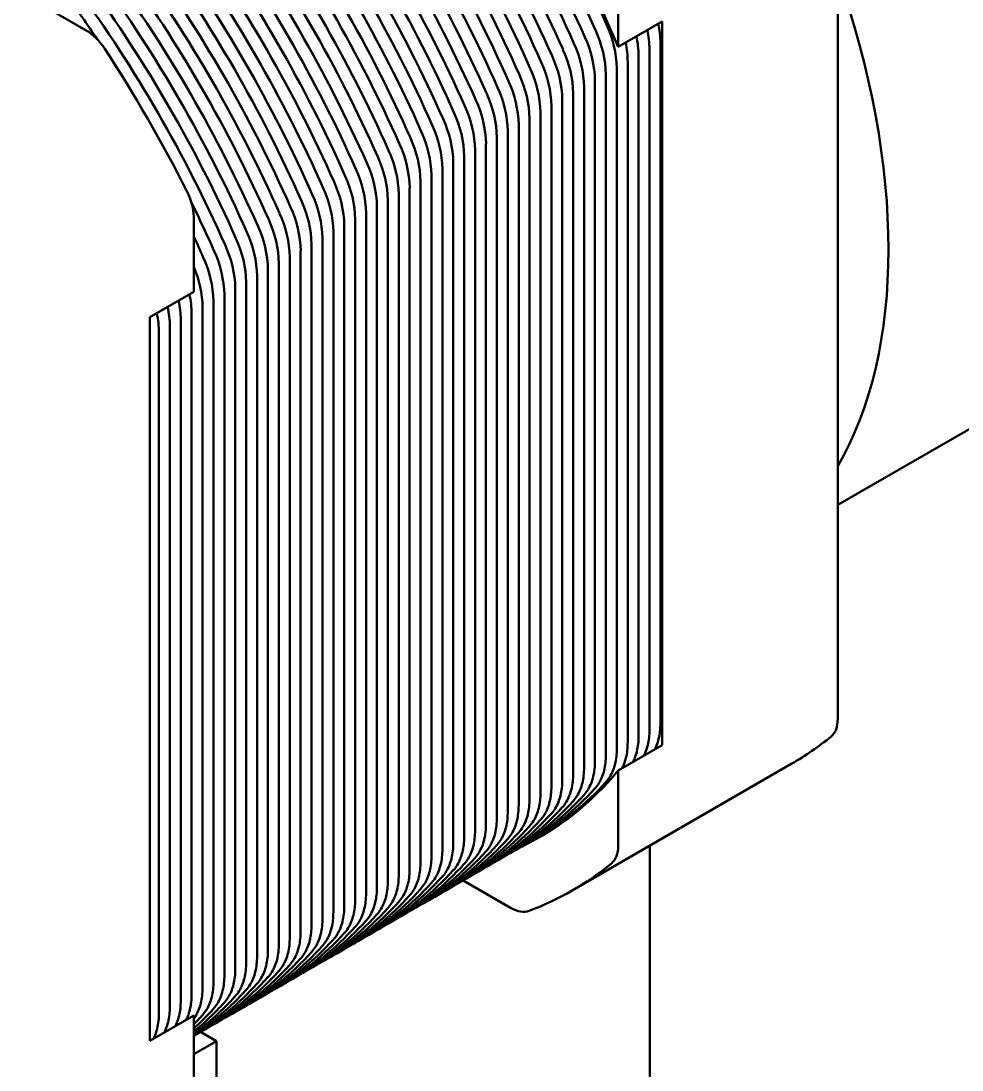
# Model space of a CAD drawing. Header units: millimetres. Extents: x 0 to 420, y 0 to 297.
# Drawn here: x 305.528 to 309.651, y 87.822 to 92.418 of the extents above; entities that cross this region are included whole.
import ezdxf

# ---------------------------------------------------------------- set-up
doc = ezdxf.new("R2010")
doc.units = ezdxf.units.MM
doc.header["$LTSCALE"] = 0.75
doc.layers.add('Visible', color=7, linetype='Continuous', lineweight=50)

msp = doc.modelspace()

# ---------------------------------------------------------------- linework, layer by layer
at = {"layer": 'Visible', "extrusion": (0, 0.816497, 0.57735)}
for p, q in [((326.9047, 100.5737), (309.1067, 90.298)), ((309.1067, 89.3605), (309.1067, 93.1904)), ((308.1445, 92.6349), (308.1445, 92.3051)), ((305.5275, 92.542), (305.8131, 92.3771)), ((308.1445, 92.3051), (308.337, 92.4162)), ((308.337, 92.4162), (308.337, 89.2459)), ((308.2817, 89.3133), (308.2817, 92.2937)), ((308.3295, 89.3409), (308.3295, 92.3212)), ((308.1862, 89.2582), (308.1862, 92.2385)), ((308.2339, 89.2857), (308.2339, 92.2661)), ((308.1384, 89.2306), (308.1384, 92.2109)), ((308.0429, 89.1754), (308.0429, 92.1558)), ((308.0906, 89.203), (308.0906, 92.1833)), ((307.9473, 89.1203), (307.9473, 92.1006)), ((307.9951, 89.1479), (307.9951, 92.1282)), ((307.8996, 89.0927), (307.8996, 92.073)), ((307.804, 89.0375), (307.804, 92.0179)), ((307.8518, 89.0651), (307.8518, 92.0455)), ((307.7085, 88.9824), (307.7085, 91.9627)), ((307.7563, 89.01), (307.7563, 91.9903)), ((307.6607, 88.9548), (307.6607, 91.9351)), ((307.5652, 88.8996), (307.5652, 91.88)), ((307.613, 88.9272), (307.613, 91.9076)), ((307.4697, 88.8445), (307.4697, 91.8248)), ((307.5174, 88.8721), (307.5174, 91.8524)), ((307.4219, 88.8169), (307.4219, 91.7972)), ((307.3264, 88.7618), (307.3264, 91.7421)), ((307.3741, 88.7893), (307.3741, 91.7697)), ((307.2308, 88.7066), (307.2308, 91.6869)), ((307.2786, 88.7342), (307.2786, 91.7145)), ((307.1831, 88.679), (307.1831, 91.6594)), ((307.0875, 88.6239), (307.0875, 91.6042)), ((307.1353, 88.6514), (307.1353, 91.6318)), ((306.2844, 91.5609), (306.2844, 91.2311)), ((306.992, 88.5687), (306.992, 91.549)), ((307.0398, 88.5963), (307.0398, 91.5766)), ((306.9442, 88.5411), (306.9442, 91.5215)), ((306.8487, 88.486), (306.8487, 91.4663)), ((306.8964, 88.5135), (306.8964, 91.4939)), ((306.7531, 88.4308), (306.7531, 91.4111)), ((306.8009, 88.4584), (306.8009, 91.4387)), ((306.7054, 88.4032), (306.7054, 91.3836)), ((306.6098, 88.3481), (306.6098, 91.3284)), ((306.6576, 88.3757), (306.6576, 91.356)), ((306.5143, 88.2929), (306.5143, 91.2733)), ((306.5621, 88.3205), (306.5621, 91.3008)), ((306.0919, 91.12), (306.2844, 91.2311)), ((306.4665, 88.2653), (306.4665, 91.2457)), ((306.371, 88.2102), (306.371, 91.1905)), ((306.4188, 88.2378), (306.4188, 91.2181)), ((306.2755, 88.155), (306.2755, 91.1354)), ((306.3232, 88.1826), (306.3232, 91.1629)), ((306.0919, 91.12), (306.0919, 87.9497)), ((306.2277, 88.1274), (306.2277, 91.1078)), ((306.1322, 88.0723), (306.1322, 91.0526)), ((306.1799, 88.0999), (306.1799, 91.0802)), ((308.1445, 89.1348), (308.337, 89.2459)), ((308.9057, 89.1646), (307.9435, 88.6091)), ((308.1445, 89.1348), (308.1445, 88.805)), ((307.8664, 88.8851), (307.8853, 88.896)), ((307.7708, 88.8299), (307.7933, 88.8429)), ((307.8186, 88.8575), (307.841, 88.8704)), ((307.7231, 88.8023), (307.7455, 88.8153)), ((308.2833, 78.7376), (308.2833, 88.8052)), ((307.6275, 88.7472), (307.65, 88.7601)), ((307.6753, 88.7747), (307.6977, 88.7877)), ((307.532, 88.692), (307.5544, 88.705)), ((307.5798, 88.7196), (307.6022, 88.7325)), ((307.6733, 88.533), (307.4649, 88.6533)), ((307.4842, 88.6644), (307.5067, 88.6774)), ((307.3887, 88.6093), (307.4111, 88.6222)), ((307.4365, 88.6369), (307.4589, 88.6498)), ((307.2932, 88.5541), (307.3156, 88.5671)), ((307.3409, 88.5817), (307.3634, 88.5947)), ((307.2454, 88.5265), (307.2678, 88.5395)), ((307.1498, 88.4714), (307.1723, 88.4843)), ((307.1976, 88.499), (307.2201, 88.5119)), ((307.0543, 88.4162), (307.0768, 88.4292)), ((307.1021, 88.4438), (307.1245, 88.4568)), ((307.0065, 88.3886), (307.029, 88.4016)), ((306.911, 88.3335), (306.9335, 88.3465)), ((306.9588, 88.3611), (306.9812, 88.374)), ((306.8155, 88.2783), (306.8379, 88.2913)), ((306.8632, 88.3059), (306.8857, 88.3189)), ((306.7677, 88.2508), (306.7902, 88.2637)), ((306.6722, 88.1956), (306.6946, 88.2086)), ((306.7199, 88.2232), (306.7424, 88.2361)), ((306.5766, 88.1404), (306.5991, 88.1534)), ((306.6244, 88.168), (306.6469, 88.181)), ((306.5289, 88.1129), (306.5513, 88.1258)), ((306.0919, 87.9497), (306.2844, 88.0608)), ((306.2844, 88.0608), (306.2844, 87.731)), ((306.4333, 88.0577), (306.4558, 88.0707)), ((306.4811, 88.0853), (306.5036, 88.0982)), ((306.3378, 88.0025), (306.3603, 88.0155)), ((306.3856, 88.0301), (306.408, 88.0431)), ((306.29, 87.975), (306.3125, 87.9879)), ((306.3845, 87.9491), (306.3149, 87.9893)), ((306.2844, 87.8913), (306.3845, 87.9491)), ((306.3845, 77.1014), (306.3845, 87.9491))]:
    msp.add_line(p, q, dxfattribs=at)
at = {"layer": 'Visible'}
for centre in [(302.4748, 89.9056), (302.427, 89.878), (302.3315, 89.8228), (302.2837, 89.7952), (301.8538, 89.547), (301.9015, 89.5746), (301.7582, 89.4919), (301.806, 89.5195), (301.7105, 89.4643), (301.6149, 89.4091), (301.6627, 89.4367), (301.5194, 89.354), (301.5672, 89.3816), (301.4716, 89.3264), (301.3761, 89.2713), (301.4239, 89.2988), (301.2806, 89.2161), (301.185, 89.1609), (301.0417, 89.0782), (300.994, 89.0506), (300.8984, 88.9955), (300.9462, 89.023), (300.8029, 88.9403), (300.8507, 88.9679)]:
    msp.add_arc(centre, 6.149, 23.9616, 36.0384, dxfattribs=at)
at = {"layer": 'Visible', "extrusion": (3e-16, -2e-16, -1)}
for centre, radius, start, end in [((-302.3792, 89.8504), 6.149, 143.9616, 156.0384), ((-302.1881, 89.7401), 6.149, 143.9616, 156.0384), ((-301.2328, 89.1885), 6.149, 143.9616, 156.0384), ((-301.1373, 89.1334), 6.149, 143.9616, 156.0384), ((-307.6075, 92.1717), 0.4834, 155.0992, 178.6154), ((-306.6522, 91.6201), 0.4834, 155.0992, 178.6154), ((-306.6044, 91.5925), 0.4834, 155.0992, 178.6154), ((-305.8879, 91.1788), 0.4834, 155.0992, 178.6154), ((-306.7411, 89.6673), 1.2401, 222.1356, 239.8812), ((-306.359, 89.4467), 1.2401, 222.1356, 239.8812), ((-305.9768, 89.2261), 1.2401, 222.1356, 239.8812)]:
    msp.add_arc(centre, radius, start, end, dxfattribs=at)
at = {"layer": 'Visible', "extrusion": (2e-16, 0, -1)}
for centre, radius, start, end in [((-302.2359, 89.7677), 6.149, 143.9616, 156.0384), ((-302.0448, 89.6574), 6.149, 143.9616, 156.0384), ((-301.9493, 89.6022), 6.149, 143.9616, 156.0384), ((-307.2254, 91.951), 0.4834, 155.0992, 178.6154), ((-306.5566, 91.5649), 0.4834, 155.0992, 178.6154), ((-305.9356, 91.2064), 0.4834, 155.0992, 178.6154), ((-307.0755, 89.8604), 1.2401, 222.1356, 239.8812), ((-306.0246, 89.2536), 1.2401, 222.1356, 239.8812)]:
    msp.add_arc(centre, radius, start, end, dxfattribs=at)
at = {"layer": 'Visible', "extrusion": (2e-16, -1e-16, -1)}
for centre, radius, start, end in [((-302.0926, 89.6849), 6.149, 143.9616, 156.0384), ((-302.1404, 89.7125), 6.149, 143.9616, 156.0384), ((-301.3283, 89.2437), 6.149, 143.9616, 156.0384), ((-301.0895, 89.1058), 6.149, 143.9616, 156.0384), ((-307.6553, 92.1992), 0.4834, 155.0992, 178.6154), ((-307.777, 92.236), 0.4092, 167.6266, 179.646), ((-307.2731, 91.9786), 0.4834, 155.0992, 178.6154), ((-307.1776, 91.9235), 0.4834, 155.0992, 178.6154), ((-306.891, 91.758), 0.4834, 155.0992, 178.6154), ((-306.8432, 91.7304), 0.4834, 155.0992, 178.6154), ((-307.0277, 89.8328), 1.2401, 222.1356, 239.8812), ((-306.7889, 89.6949), 1.2401, 222.1356, 239.8812), ((-306.3112, 89.4191), 1.2401, 222.1356, 239.8812), ((-306.2157, 89.364), 1.2401, 222.1356, 239.8812), ((-306.1679, 89.3364), 1.2401, 222.1356, 239.8812), ((-305.8813, 89.1709), 1.2401, 222.1356, 239.8812), ((-305.6403, 89.0354), 1.2433, 222.1516, 238.8009)]:
    msp.add_arc(centre, radius, start, end, dxfattribs=at)
at = {"layer": 'Visible', "extrusion": (1e-16, 0, -1)}
for centre, radius, start, end in [((-301.9971, 89.6298), 6.149, 143.9616, 156.0384), ((-307.512, 92.1165), 0.4834, 155.0992, 178.6154), ((-307.4164, 92.0614), 0.4834, 155.0992, 178.6154), ((-307.0821, 91.8683), 0.4834, 155.0992, 178.6154), ((-306.7477, 91.6753), 0.4834, 155.0992, 178.6154), ((-306.5089, 91.5374), 0.4834, 155.0992, 178.6154), ((-306.3655, 91.4546), 0.4834, 155.0992, 178.6154), ((-305.9834, 91.234), 0.4834, 155.0992, 178.6154), ((-305.723, 91.0501), 0.4092, 167.6266, 179.646), ((-307.171, 89.9155), 1.2401, 222.1356, 239.8812), ((-306.9322, 89.7776), 1.2401, 222.1356, 239.8812), ((-307.2371, 89.9164), 1.2078, 236.1245, 239.9974), ((-305.6902, 89.0606), 1.2401, 222.1356, 239.8812), ((-305.4188, 88.9566), 1.287, 222.2825, 227.7398)]:
    msp.add_arc(centre, radius, start, end, dxfattribs=at)
at = {"layer": 'Visible', "extrusion": (3e-16, 1e-16, -1)}
for centre, radius, start, end in [((-307.8725, 92.2911), 0.4092, 167.6266, 179.646), ((-306.6933, 89.6397), 1.2401, 222.1356, 239.8812), ((-305.5315, 88.9946), 1.2628, 222.2288, 233.4026), ((-305.4751, 88.9758), 1.2751, 222.2608, 230.6052)]:
    msp.add_arc(centre, radius, start, end, dxfattribs=at)
at = {"layer": 'Visible', "extrusion": (2e-16, -2e-16, -1)}
for centre, radius, start, end in [((-307.9203, 92.3187), 0.4092, 167.6266, 179.646), ((-306.4611, 91.5098), 0.4834, 155.0992, 178.6154), ((-306.0789, 91.2892), 0.4834, 155.0992, 178.6154), ((-305.8663, 91.1328), 0.4092, 167.6266, 179.646), ((-307.1232, 89.8879), 1.2401, 222.1356, 239.8812), ((-306.5978, 89.5846), 1.2401, 222.1356, 239.8812), ((-306.4067, 89.4743), 1.2401, 222.1356, 239.8812), ((-306.2634, 89.3915), 1.2401, 222.1356, 239.8812)]:
    msp.add_arc(centre, radius, start, end, dxfattribs=at)
at = {"layer": 'Visible', "extrusion": (4e-16, -1e-16, -1)}
for centre, radius, start, end in [((-307.5597, 92.1441), 0.4834, 155.0992, 178.6154), ((-307.0343, 91.8407), 0.4834, 155.0992, 178.6154), ((-305.7708, 91.0777), 0.4092, 167.6266, 179.646), ((-305.9291, 89.1985), 1.2401, 222.1356, 239.8812)]:
    msp.add_arc(centre, radius, start, end, dxfattribs=at)
at = {"layer": 'Visible', "extrusion": (1e-16, -3e-16, -1)}
for centre, radius, start, end in [((-307.8247, 92.2635), 0.4092, 167.6266, 179.646), ((-306.4133, 91.4822), 0.4834, 155.0992, 178.6154), ((-306.6456, 89.6122), 1.2401, 222.1356, 239.8812), ((-305.7858, 89.1157), 1.2401, 222.1356, 239.8812)]:
    msp.add_arc(centre, radius, start, end, dxfattribs=at)
at = {"layer": 'Visible', "extrusion": (0, -1e-16, -1)}
for centre, radius, start, end in [((-307.4642, 92.0889), 0.4834, 155.0992, 178.6154), ((-306.2222, 91.3719), 0.4834, 155.0992, 178.6154), ((-306.0312, 91.2616), 0.4834, 155.0992, 178.6154), ((-306.1201, 89.3088), 1.2401, 222.1356, 239.8812)]:
    msp.add_arc(centre, radius, start, end, dxfattribs=at)
at = {"layer": 'Visible', "extrusion": (3e-16, 0, -1)}
for centre, radius, start, end in [((-307.3687, 92.0338), 0.4834, 155.0992, 178.6154), ((-306.7955, 91.7028), 0.4834, 155.0992, 178.6154), ((-306.27, 91.3995), 0.4834, 155.0992, 178.6154), ((-305.5868, 89.0141), 1.2518, 222.1893, 236.1356)]:
    msp.add_arc(centre, radius, start, end, dxfattribs=at)
at = {"layer": 'Visible', "extrusion": (1e-16, -2e-16, -1)}
for centre, radius, start, end in [((-307.3209, 92.0062), 0.4834, 155.0992, 178.6154), ((-307.1298, 91.8959), 0.4834, 155.0992, 178.6154), ((-306.3178, 91.427), 0.4834, 155.0992, 178.6154), ((-306.9799, 89.8052), 1.2401, 222.1356, 239.8812), ((-306.8844, 89.7501), 1.2401, 222.1356, 239.8812), ((-306.0724, 89.2812), 1.2401, 222.1356, 239.8812)]:
    msp.add_arc(centre, radius, start, end, dxfattribs=at)
at = {"layer": 'Visible', "extrusion": (0, -2e-16, -1)}
for centre in [(-306.9865, 91.8131), (-306.1745, 91.3443)]:
    msp.add_arc(centre, 0.4834, 155.0992, 178.6154, dxfattribs=at)
at = {"layer": 'Visible', "extrusion": (3e-16, -3e-16, -1)}
msp.add_arc((-306.9388, 91.7856), 0.4834, 155.0992, 178.6154, dxfattribs=at)
at = {"layer": 'Visible', "extrusion": (0, 0, -1)}
for centre, radius, start, end in [((-306.6999, 91.6477), 0.4834, 155.0992, 178.6154), ((-306.1267, 91.3167), 0.4834, 155.0992, 178.6154), ((-305.8489, 91.1527), 0.4746, 156.5574, 178.7644), ((-305.738, 89.0882), 1.2401, 222.1356, 239.8812)]:
    msp.add_arc(centre, radius, start, end, dxfattribs=at)
at = {"layer": 'Visible', "extrusion": (1e-16, 2e-16, -1)}
msp.add_arc((-305.8185, 91.1053), 0.4092, 167.6266, 179.646, dxfattribs=at)
at = {"layer": 'Visible', "extrusion": (4e-16, 1e-16, -1)}
msp.add_arc((-306.8366, 89.7225), 1.2401, 222.1356, 239.8812, dxfattribs=at)
at = {"layer": 'Visible', "extrusion": (1e-16, 1e-16, -1)}
for centre in [(-306.5023, 89.5294), (-305.8335, 89.1433)]:
    msp.add_arc(centre, 1.2401, 222.1356, 239.8812, dxfattribs=at)
at = {"layer": 'Visible', "extrusion": (4e-16, -2e-16, -1)}
msp.add_arc((-306.55, 89.557), 1.2401, 222.1356, 239.8812, dxfattribs=at)
at = {"layer": 'Visible', "extrusion": (2e-16, -3e-16, -1)}
msp.add_arc((-306.4545, 89.5018), 1.2401, 222.1356, 239.8812, dxfattribs=at)
at = {"layer": 'Visible', "extrusion": (4e-16, 3e-16, -1)}
for start_param, end_param in [(1.357977, 1.783615), (2.928774, 3.1866)]:
    msp.add_ellipse((306.0149, 91.9495), major_axis=(-1.7916, 3.1032), ratio=0.57735, start_param=start_param, end_param=end_param, dxfattribs=at)
at = {"layer": 'Visible', "extrusion": (3e-16, 3e-16, -1)}
msp.add_ellipse((307.2565, 92.6141), major_axis=(-1.4654, 2.5382), ratio=0.57735, start_param=1.888863, end_param=2.823526, dxfattribs=at)
at = {"layer": 'Visible', "extrusion": (5e-16, 3e-16, -1)}
for centre, start_param, end_param in [((305.8131, 92.229), 0.785398, 1.477369), ((306.1561, 91.635), 1.664224, 2.356194)]:
    msp.add_ellipse(centre, major_axis=(-0.0907, 0.1571), ratio=0.57735, start_param=start_param, end_param=end_param, dxfattribs=at)
at = {"layer": 'Visible', "extrusion": (3e-16, 0, -1)}
for centre, start_param, end_param in [((304.1547, 90.8755), 1.477369, 1.664224), ((306.0149, 91.9495), 3.048165, 3.23502)]:
    msp.add_ellipse(centre, major_axis=(-1.9286, 3.3404), ratio=0.57735, start_param=start_param, end_param=end_param, dxfattribs=at)
at = {"layer": 'Visible'}
for centre, major_axis, start_param, end_param in [((308.9784, 89.4346), (-0.0907, 0.1571), 3.23502, 3.926991), ((306.9771, 92.505), (-1.9286, 3.3404), 3.141593, 3.23502), ((308.0163, 88.8791), (-0.0907, 0.1571), 3.23502, 3.926991), ((307.6733, 88.6811), (-0.0907, 0.1571), 2.356194, 3.048165)]:
    msp.add_ellipse(centre, major_axis=major_axis, ratio=0.57735, start_param=start_param, end_param=end_param, dxfattribs=at)
at = {"layer": 'Visible', "extrusion": (8.4652e-11, 5.85036e-11, -1)}
msp.add_open_spline([(305.8619, 92.3378), (305.8182, 92.403), (305.7733, 92.4673), (305.7273, 92.5304)], degree=3, dxfattribs=at)
at = {"layer": 'Visible', "extrusion": (6.77771e-11, 3.14742e-11, -1)}
msp.add_open_spline([(306.3742, 91.41), (306.3425, 91.4813), (306.3093, 91.5523), (306.2747, 91.6228)], degree=3, dxfattribs=at)
at = {"layer": 'Visible', "extrusion": (6.46226e-10, 2.94603e-10, -1)}
msp.add_open_spline([(306.3264, 91.3824), (306.3127, 91.4134), (306.2987, 91.4443), (306.2844, 91.4751)], degree=3, dxfattribs=at)
at = {"layer": 'Visible', "extrusion": (6.7833e-12, -2.3435e-12, -1)}
for points in [[(308.3049, 89.2274), (308.3076, 89.2326), (308.3101, 89.238), (308.3162, 89.253), (308.3194, 89.263), (308.3244, 89.2839), (308.3263, 89.2948), (308.3288, 89.3173), (308.3295, 89.3289), (308.3295, 89.3409)], [(306.1076, 87.9588), (306.1103, 87.964), (306.1128, 87.9694), (306.1189, 87.9844), (306.1221, 87.9944), (306.1271, 88.0153), (306.129, 88.0261), (306.1315, 88.0487), (306.1322, 88.0603), (306.1322, 88.0723)]]:
    msp.add_open_spline(points, degree=3, knots=[5.8502305, 5.8502305, 5.8502305, 5.8502305, 5.9212003, 5.9212003, 6.041862, 6.041862, 6.1625236, 6.1625236, 6.2831853, 6.2831853, 6.2831853, 6.2831853], dxfattribs=at)
at = {"layer": 'Visible', "extrusion": (1.36369e-11, -2.9491e-12, -1)}
msp.add_open_spline([(308.2572, 89.1998), (308.2599, 89.205), (308.2623, 89.2104), (308.2684, 89.2254), (308.2716, 89.2354), (308.2767, 89.2563), (308.2786, 89.2672), (308.2811, 89.2897), (308.2817, 89.3014), (308.2817, 89.3133)], degree=3, knots=[5.8502305, 5.8502305, 5.8502305, 5.8502305, 5.9212003, 5.9212003, 6.041862, 6.041862, 6.1625236, 6.1625236, 6.2831853, 6.2831853, 6.2831853, 6.2831853], dxfattribs=at)
at = {"layer": 'Visible', "extrusion": (1.4616e-11, -3.0356e-12, -1)}
for points in [[(308.1616, 89.1447), (308.1643, 89.1499), (308.1668, 89.1552), (308.1729, 89.1703), (308.1761, 89.1803), (308.1811, 89.2011), (308.183, 89.212), (308.1855, 89.2346), (308.1862, 89.2462), (308.1862, 89.2582)], [(308.2094, 89.1723), (308.2121, 89.1774), (308.2146, 89.1828), (308.2206, 89.1978), (308.2238, 89.2078), (308.2289, 89.2287), (308.2308, 89.2396), (308.2333, 89.2621), (308.2339, 89.2738), (308.2339, 89.2857)]]:
    msp.add_open_spline(points, degree=3, knots=[5.8502305, 5.8502305, 5.8502305, 5.8502305, 5.9212003, 5.9212003, 6.041862, 6.041862, 6.1625236, 6.1625236, 6.2831853, 6.2831853, 6.2831853, 6.2831853], dxfattribs=at)
at = {"layer": 'Visible', "extrusion": (-1.23063e-11, 4.2863e-12, -1)}
for points in [[(308.0429, 89.0559), (308.0492, 89.0629), (308.055, 89.0706), (308.0652, 89.0873), (308.0697, 89.0962), (308.0773, 89.1151), (308.0805, 89.1251), (308.0856, 89.146), (308.0875, 89.1569), (308.09, 89.1794), (308.0906, 89.1911), (308.0906, 89.203)], [(307.8518, 88.9456), (307.8582, 88.9526), (307.8639, 88.9603), (307.8741, 88.9769), (307.8786, 88.9859), (307.8863, 89.0048), (307.8894, 89.0148), (307.8945, 89.0357), (307.8964, 89.0466), (307.8989, 89.0691), (307.8996, 89.0807), (307.8996, 89.0927)]]:
    msp.add_open_spline(points, degree=3, knots=[5.6798769, 5.6798769, 5.6798769, 5.6798769, 5.8005386, 5.8005386, 5.9212003, 5.9212003, 6.041862, 6.041862, 6.1625236, 6.1625236, 6.2831853, 6.2831853, 6.2831853, 6.2831853], dxfattribs=at)
at = {"layer": 'Visible', "extrusion": (-8.7505e-12, 2.4551e-12, -1)}
msp.add_open_spline([(308.0906, 89.0835), (308.097, 89.0905), (308.1028, 89.0982), (308.113, 89.1148), (308.1175, 89.1238), (308.1251, 89.1427), (308.1283, 89.1527), (308.1334, 89.1736), (308.1353, 89.1844), (308.1378, 89.207), (308.1384, 89.2186), (308.1384, 89.2306)], degree=3, knots=[5.6798769, 5.6798769, 5.6798769, 5.6798769, 5.8005386, 5.8005386, 5.9212003, 5.9212003, 6.041862, 6.041862, 6.1625236, 6.1625236, 6.2831853, 6.2831853, 6.2831853, 6.2831853], dxfattribs=at)
at = {"layer": 'Visible', "extrusion": (-1.8529e-12, 1.186e-13, -1)}
for points in [[(307.9951, 89.0284), (308.0015, 89.0354), (308.0072, 89.0431), (308.0174, 89.0597), (308.0219, 89.0686), (308.0296, 89.0875), (308.0328, 89.0975), (308.0378, 89.1184), (308.0397, 89.1293), (308.0422, 89.1518), (308.0429, 89.1635), (308.0429, 89.1754)], [(307.8996, 88.9732), (307.9059, 88.9802), (307.9117, 88.9879), (307.9219, 89.0045), (307.9264, 89.0135), (307.934, 89.0324), (307.9372, 89.0424), (307.9423, 89.0632), (307.9442, 89.0741), (307.9467, 89.0967), (307.9473, 89.1083), (307.9473, 89.1203)], [(306.4666, 88.1459), (306.4729, 88.1528), (306.4787, 88.1605), (306.4889, 88.1772), (306.4934, 88.1861), (306.501, 88.205), (306.5042, 88.215), (306.5093, 88.2359), (306.5112, 88.2468), (306.5137, 88.2693), (306.5143, 88.281), (306.5143, 88.2929)]]:
    msp.add_open_spline(points, degree=3, knots=[5.6798769, 5.6798769, 5.6798769, 5.6798769, 5.8005386, 5.8005386, 5.9212003, 5.9212003, 6.041862, 6.041862, 6.1625236, 6.1625236, 6.2831853, 6.2831853, 6.2831853, 6.2831853], dxfattribs=at)
at = {"layer": 'Visible', "extrusion": (-4.8518e-12, 1.8655e-12, -1)}
for points in [[(307.9473, 89.0008), (307.9537, 89.0078), (307.9595, 89.0155), (307.9697, 89.0321), (307.9742, 89.041), (307.9818, 89.06), (307.985, 89.0699), (307.9901, 89.0908), (307.992, 89.1017), (307.9945, 89.1242), (307.9951, 89.1359), (307.9951, 89.1479)], [(307.804, 88.9181), (307.8104, 88.925), (307.8162, 88.9327), (307.8264, 88.9494), (307.8308, 88.9583), (307.8385, 88.9772), (307.8417, 88.9872), (307.8468, 89.0081), (307.8487, 89.019), (307.8512, 89.0415), (307.8518, 89.0532), (307.8518, 89.0651)], [(307.4697, 88.725), (307.476, 88.732), (307.4818, 88.7397), (307.492, 88.7563), (307.4965, 88.7653), (307.5041, 88.7842), (307.5073, 88.7942), (307.5124, 88.815), (307.5143, 88.8259), (307.5168, 88.8485), (307.5174, 88.8601), (307.5174, 88.8721)], [(307.3264, 88.6423), (307.3327, 88.6493), (307.3385, 88.657), (307.3487, 88.6736), (307.3532, 88.6825), (307.3608, 88.7014), (307.364, 88.7114), (307.3691, 88.7323), (307.371, 88.7432), (307.3735, 88.7657), (307.3741, 88.7774), (307.3741, 88.7893)], [(306.8487, 88.3665), (306.8551, 88.3735), (306.8608, 88.3812), (306.871, 88.3978), (306.8755, 88.4067), (306.8832, 88.4256), (306.8863, 88.4356), (306.8914, 88.4565), (306.8933, 88.4674), (306.8958, 88.4899), (306.8964, 88.5016), (306.8964, 88.5135)]]:
    msp.add_open_spline(points, degree=3, knots=[5.6798769, 5.6798769, 5.6798769, 5.6798769, 5.8005386, 5.8005386, 5.9212003, 5.9212003, 6.041862, 6.041862, 6.1625236, 6.1625236, 6.2831853, 6.2831853, 6.2831853, 6.2831853], dxfattribs=at)
at = {"layer": 'Visible', "extrusion": (-7.2938e-12, 3.5282e-12, -1)}
for points in [[(307.7563, 88.8905), (307.7626, 88.8975), (307.7684, 88.9052), (307.7786, 88.9218), (307.7831, 88.9307), (307.7907, 88.9496), (307.7939, 88.9596), (307.799, 88.9805), (307.8009, 88.9914), (307.8034, 89.0139), (307.804, 89.0256), (307.804, 89.0375)], [(307.1353, 88.532), (307.1417, 88.5389), (307.1474, 88.5466), (307.1576, 88.5633), (307.1621, 88.5722), (307.1698, 88.5911), (307.1729, 88.6011), (307.178, 88.622), (307.1799, 88.6329), (307.1824, 88.6554), (307.1831, 88.6671), (307.1831, 88.679)]]:
    msp.add_open_spline(points, degree=3, knots=[5.6798769, 5.6798769, 5.6798769, 5.6798769, 5.8005386, 5.8005386, 5.9212003, 5.9212003, 6.041862, 6.041862, 6.1625236, 6.1625236, 6.2831853, 6.2831853, 6.2831853, 6.2831853], dxfattribs=at)
at = {"layer": 'Visible', "extrusion": (1.21242e-11, -4.4204e-12, -1)}
msp.add_open_spline([(307.6607, 88.8353), (307.6671, 88.8423), (307.6728, 88.85), (307.6831, 88.8666), (307.6875, 88.8756), (307.6952, 88.8945), (307.6984, 88.9045), (307.7035, 88.9253), (307.7053, 88.9362), (307.7079, 88.9588), (307.7085, 88.9704), (307.7085, 88.9824)], degree=3, knots=[5.6798769, 5.6798769, 5.6798769, 5.6798769, 5.8005386, 5.8005386, 5.9212003, 5.9212003, 6.041862, 6.041862, 6.1625236, 6.1625236, 6.2831853, 6.2831853, 6.2831853, 6.2831853], dxfattribs=at)
at = {"layer": 'Visible', "extrusion": (-3.962e-13, 1.1916e-12, -1)}
for points in [[(307.7085, 88.8629), (307.7149, 88.8699), (307.7206, 88.8776), (307.7308, 88.8942), (307.7353, 88.9031), (307.743, 88.9221), (307.7461, 88.932), (307.7512, 88.9529), (307.7531, 88.9638), (307.7556, 88.9864), (307.7563, 88.998), (307.7563, 89.01)], [(307.1831, 88.5595), (307.1894, 88.5665), (307.1952, 88.5742), (307.2054, 88.5909), (307.2099, 88.5998), (307.2175, 88.6187), (307.2207, 88.6287), (307.2258, 88.6496), (307.2277, 88.6605), (307.2302, 88.683), (307.2308, 88.6946), (307.2308, 88.7066)]]:
    msp.add_open_spline(points, degree=3, knots=[5.6798769, 5.6798769, 5.6798769, 5.6798769, 5.8005386, 5.8005386, 5.9212003, 5.9212003, 6.041862, 6.041862, 6.1625236, 6.1625236, 6.2831853, 6.2831853, 6.2831853, 6.2831853], dxfattribs=at)
at = {"layer": 'Visible', "extrusion": (1.3056e-11, -4.7231e-12, -1)}
msp.add_open_spline([(307.5652, 88.7802), (307.5716, 88.7872), (307.5773, 88.7948), (307.5875, 88.8115), (307.592, 88.8204), (307.5997, 88.8393), (307.6028, 88.8493), (307.6079, 88.8702), (307.6098, 88.8811), (307.6123, 88.9036), (307.613, 88.9153), (307.613, 88.9272)], degree=3, knots=[5.6798769, 5.6798769, 5.6798769, 5.6798769, 5.8005386, 5.8005386, 5.9212003, 5.9212003, 6.041862, 6.041862, 6.1625236, 6.1625236, 6.2831853, 6.2831853, 6.2831853, 6.2831853], dxfattribs=at)
at = {"layer": 'Visible', "extrusion": (7.6686e-12, -3.7466e-12, -1)}
msp.add_open_spline([(307.613, 88.8077), (307.6193, 88.8147), (307.6251, 88.8224), (307.6353, 88.8391), (307.6398, 88.848), (307.6474, 88.8669), (307.6506, 88.8769), (307.6557, 88.8978), (307.6576, 88.9087), (307.6601, 88.9312), (307.6607, 88.9428), (307.6607, 88.9548)], degree=3, knots=[5.6798769, 5.6798769, 5.6798769, 5.6798769, 5.8005386, 5.8005386, 5.9212003, 5.9212003, 6.041862, 6.041862, 6.1625236, 6.1625236, 6.2831853, 6.2831853, 6.2831853, 6.2831853], dxfattribs=at)
at = {"layer": 'Visible', "extrusion": (-6.3085e-12, 7.924e-13, -1)}
msp.add_open_spline([(307.5174, 88.7526), (307.5238, 88.7596), (307.5295, 88.7673), (307.5398, 88.7839), (307.5442, 88.7928), (307.5519, 88.8117), (307.5551, 88.8217), (307.5602, 88.8426), (307.562, 88.8535), (307.5646, 88.876), (307.5652, 88.8877), (307.5652, 88.8996)], degree=3, knots=[5.6798769, 5.6798769, 5.6798769, 5.6798769, 5.8005386, 5.8005386, 5.9212003, 5.9212003, 6.041862, 6.041862, 6.1625236, 6.1625236, 6.2831853, 6.2831853, 6.2831853, 6.2831853], dxfattribs=at)
at = {"layer": 'Visible', "extrusion": (1.02958e-09, -1.81244e-09, -1)}
for points in [[(307.8537, 88.8778), (307.8579, 88.8802), (307.8621, 88.8826), (307.8664, 88.8851)], [(307.5671, 88.7124), (307.5713, 88.7147), (307.5755, 88.7172), (307.5798, 88.7196)]]:
    msp.add_open_spline(points, degree=3, dxfattribs=at)
at = {"layer": 'Visible', "extrusion": (-9.3074e-12, 2.5394e-12, -1)}
for points in [[(307.4219, 88.6974), (307.4283, 88.7044), (307.434, 88.7121), (307.4442, 88.7287), (307.4487, 88.7377), (307.4564, 88.7566), (307.4595, 88.7666), (307.4646, 88.7875), (307.4665, 88.7983), (307.469, 88.8209), (307.4697, 88.8325), (307.4697, 88.8445)], [(306.8965, 88.3941), (306.9028, 88.4011), (306.9086, 88.4088), (306.9188, 88.4254), (306.9233, 88.4343), (306.9309, 88.4532), (306.9341, 88.4632), (306.9392, 88.4841), (306.9411, 88.495), (306.9436, 88.5175), (306.9442, 88.5292), (306.9442, 88.5411)], [(306.8009, 88.3389), (306.8073, 88.3459), (306.813, 88.3536), (306.8233, 88.3702), (306.8277, 88.3792), (306.8354, 88.3981), (306.8386, 88.4081), (306.8436, 88.4289), (306.8455, 88.4398), (306.8481, 88.4624), (306.8487, 88.474), (306.8487, 88.486)]]:
    msp.add_open_spline(points, degree=3, knots=[5.6798769, 5.6798769, 5.6798769, 5.6798769, 5.8005386, 5.8005386, 5.9212003, 5.9212003, 6.041862, 6.041862, 6.1625236, 6.1625236, 6.2831853, 6.2831853, 6.2831853, 6.2831853], dxfattribs=at)
at = {"layer": 'Visible', "extrusion": (2.45495e-09, -4.32209e-09, -1)}
for points in [[(307.8059, 88.8502), (307.8101, 88.8526), (307.8144, 88.855), (307.8186, 88.8575)], [(307.7104, 88.7951), (307.7146, 88.7975), (307.7188, 88.7999), (307.7231, 88.8023)]]:
    msp.add_open_spline(points, degree=3, dxfattribs=at)
at = {"layer": 'Visible', "extrusion": (2.6027e-12, -5.553e-13, -1)}
for points in [[(307.3741, 88.6698), (307.3805, 88.6768), (307.3862, 88.6845), (307.3965, 88.7012), (307.4009, 88.7101), (307.4086, 88.729), (307.4118, 88.739), (307.4169, 88.7599), (307.4187, 88.7708), (307.4213, 88.7933), (307.4219, 88.805), (307.4219, 88.8169)], [(307.2786, 88.6147), (307.285, 88.6217), (307.2907, 88.6294), (307.3009, 88.646), (307.3054, 88.6549), (307.3131, 88.6739), (307.3162, 88.6838), (307.3213, 88.7047), (307.3232, 88.7156), (307.3257, 88.7382), (307.3264, 88.7498), (307.3264, 88.7618)], [(306.7532, 88.3113), (306.7595, 88.3183), (306.7653, 88.326), (306.7755, 88.3426), (306.78, 88.3516), (306.7876, 88.3705), (306.7908, 88.3805), (306.7959, 88.4014), (306.7978, 88.4122), (306.8003, 88.4348), (306.8009, 88.4464), (306.8009, 88.4584)]]:
    msp.add_open_spline(points, degree=3, knots=[5.6798769, 5.6798769, 5.6798769, 5.6798769, 5.8005386, 5.8005386, 5.9212003, 5.9212003, 6.041862, 6.041862, 6.1625236, 6.1625236, 6.2831853, 6.2831853, 6.2831853, 6.2831853], dxfattribs=at)
at = {"layer": 'Visible', "extrusion": (-7.51143e-11, 1.41769e-10, -1)}
msp.add_open_spline([(307.7581, 88.8227), (307.7624, 88.8251), (307.7666, 88.8275), (307.7708, 88.8299)], degree=3, dxfattribs=at)
at = {"layer": 'Visible', "extrusion": (5.51081e-10, -9.77833e-10, -1)}
msp.add_open_spline([(307.6148, 88.7399), (307.6191, 88.7423), (307.6233, 88.7447), (307.6275, 88.7472)], degree=3, dxfattribs=at)
at = {"layer": 'Visible', "extrusion": (-7.11422e-10, 1.25555e-09, -1)}
msp.add_open_spline([(307.6626, 88.7675), (307.6668, 88.7699), (307.6711, 88.7723), (307.6753, 88.7747)], degree=3, dxfattribs=at)
at = {"layer": 'Visible', "extrusion": (-7.8507e-12, 3.6124e-12, -1)}
msp.add_open_spline([(307.2308, 88.5871), (307.2372, 88.5941), (307.2429, 88.6018), (307.2532, 88.6184), (307.2576, 88.6274), (307.2653, 88.6463), (307.2685, 88.6563), (307.2735, 88.6771), (307.2754, 88.688), (307.278, 88.7106), (307.2786, 88.7222), (307.2786, 88.7342)], degree=3, knots=[5.6798769, 5.6798769, 5.6798769, 5.6798769, 5.8005386, 5.8005386, 5.9212003, 5.9212003, 6.041862, 6.041862, 6.1625236, 6.1625236, 6.2831853, 6.2831853, 6.2831853, 6.2831853], dxfattribs=at)
at = {"layer": 'Visible', "extrusion": (-7.711e-13, 1.41e-12, -1)}
for points in [[(307.0875, 88.5044), (307.0939, 88.5114), (307.0996, 88.5191), (307.1099, 88.5357), (307.1143, 88.5446), (307.122, 88.5635), (307.1252, 88.5735), (307.1302, 88.5944), (307.1321, 88.6053), (307.1347, 88.6278), (307.1353, 88.6395), (307.1353, 88.6514)], [(306.5621, 88.201), (306.5684, 88.208), (306.5742, 88.2157), (306.5844, 88.2323), (306.5889, 88.2413), (306.5966, 88.2602), (306.5997, 88.2702), (306.6048, 88.291), (306.6067, 88.3019), (306.6092, 88.3245), (306.6098, 88.3361), (306.6098, 88.3481)]]:
    msp.add_open_spline(points, degree=3, knots=[5.6798769, 5.6798769, 5.6798769, 5.6798769, 5.8005386, 5.8005386, 5.9212003, 5.9212003, 6.041862, 6.041862, 6.1625236, 6.1625236, 6.2831853, 6.2831853, 6.2831853, 6.2831853], dxfattribs=at)
at = {"layer": 'Visible', "extrusion": (-7.91592e-10, 1.39441e-09, -1)}
msp.add_open_spline([(307.4715, 88.6572), (307.4758, 88.6596), (307.48, 88.662), (307.4842, 88.6644)], degree=3, dxfattribs=at)
at = {"layer": 'Visible', "extrusion": (-1.59582e-09, 2.78155e-09, -1)}
msp.add_open_spline([(307.5193, 88.6848), (307.5235, 88.6872), (307.5278, 88.6896), (307.532, 88.692)], degree=3, dxfattribs=at)
at = {"layer": 'Visible', "extrusion": (1.26812e-11, -4.5047e-12, -1)}
msp.add_open_spline([(307.0398, 88.4768), (307.0461, 88.4838), (307.0519, 88.4915), (307.0621, 88.5081), (307.0666, 88.517), (307.0742, 88.536), (307.0774, 88.5459), (307.0825, 88.5668), (307.0844, 88.5777), (307.0869, 88.6003), (307.0875, 88.6119), (307.0875, 88.6239)], degree=3, knots=[5.6798769, 5.6798769, 5.6798769, 5.6798769, 5.8005386, 5.8005386, 5.9212003, 5.9212003, 6.041862, 6.041862, 6.1625236, 6.1625236, 6.2831853, 6.2831853, 6.2831853, 6.2831853], dxfattribs=at)
at = {"layer": 'Visible', "extrusion": (1.11227e-09, -1.94985e-09, -1)}
msp.add_open_spline([(307.376, 88.602), (307.3802, 88.6044), (307.3845, 88.6068), (307.3887, 88.6093)], degree=3, dxfattribs=at)
at = {"layer": 'Visible', "extrusion": (-9.49405e-10, 1.67358e-09, -1)}
msp.add_open_spline([(307.4238, 88.6296), (307.428, 88.632), (307.4322, 88.6344), (307.4365, 88.6369)], degree=3, dxfattribs=at)
at = {"layer": 'Visible', "extrusion": (1.00571e-11, -2.9761e-12, -1)}
for points in [[(306.9442, 88.4216), (306.9506, 88.4286), (306.9563, 88.4363), (306.9666, 88.453), (306.971, 88.4619), (306.9787, 88.4808), (306.9819, 88.4908), (306.9869, 88.5117), (306.9888, 88.5226), (306.9914, 88.5451), (306.992, 88.5568), (306.992, 88.5687)], [(306.3233, 88.0631), (306.3296, 88.0701), (306.3354, 88.0778), (306.3456, 88.0944), (306.3501, 88.1034), (306.3577, 88.1223), (306.3609, 88.1323), (306.366, 88.1532), (306.3679, 88.164), (306.3704, 88.1866), (306.371, 88.1982), (306.371, 88.2102)]]:
    msp.add_open_spline(points, degree=3, knots=[5.6798769, 5.6798769, 5.6798769, 5.6798769, 5.8005386, 5.8005386, 5.9212003, 5.9212003, 6.041862, 6.041862, 6.1625236, 6.1625236, 6.2831853, 6.2831853, 6.2831853, 6.2831853], dxfattribs=at)
at = {"layer": 'Visible', "extrusion": (8.2256e-12, -3.8308e-12, -1)}
msp.add_open_spline([(306.992, 88.4492), (306.9984, 88.4562), (307.0041, 88.4639), (307.0143, 88.4805), (307.0188, 88.4895), (307.0265, 88.5084), (307.0296, 88.5184), (307.0347, 88.5392), (307.0366, 88.5501), (307.0391, 88.5727), (307.0398, 88.5843), (307.0398, 88.5963)], degree=3, knots=[5.6798769, 5.6798769, 5.6798769, 5.6798769, 5.8005386, 5.8005386, 5.9212003, 5.9212003, 6.041862, 6.041862, 6.1625236, 6.1625236, 6.2831853, 6.2831853, 6.2831853, 6.2831853], dxfattribs=at)
at = {"layer": 'Visible', "extrusion": (-2.05409e-09, 3.6278e-09, -1)}
msp.add_open_spline([(307.3282, 88.5745), (307.3325, 88.5768), (307.3367, 88.5793), (307.3409, 88.5817)], degree=3, dxfattribs=at)
at = {"layer": 'Visible', "extrusion": (-9.02827e-11, 1.33041e-10, -1)}
msp.add_open_spline([(307.2327, 88.5193), (307.2369, 88.5217), (307.2412, 88.5241), (307.2454, 88.5265)], degree=3, dxfattribs=at)
at = {"layer": 'Visible', "extrusion": (-7.00581e-11, 1.44678e-10, -1)}
msp.add_open_spline([(307.2804, 88.5469), (307.2847, 88.5493), (307.2889, 88.5517), (307.2932, 88.5541)], degree=3, dxfattribs=at)
at = {"layer": 'Visible', "extrusion": (-1.52757e-10, 2.82082e-10, -1)}
msp.add_open_spline([(307.1371, 88.4641), (307.1414, 88.4665), (307.1456, 88.4689), (307.1498, 88.4714)], degree=3, dxfattribs=at)
at = {"layer": 'Visible', "extrusion": (2.37225e-09, -4.18469e-09, -1)}
msp.add_open_spline([(307.1849, 88.4917), (307.1892, 88.4941), (307.1934, 88.4965), (307.1976, 88.499)], degree=3, dxfattribs=at)
at = {"layer": 'Visible', "extrusion": (-1.296e-12, 3.43e-14, -1)}
msp.add_open_spline([(306.7054, 88.2838), (306.7118, 88.2907), (306.7175, 88.2984), (306.7277, 88.3151), (306.7322, 88.324), (306.7399, 88.3429), (306.743, 88.3529), (306.7481, 88.3738), (306.75, 88.3847), (306.7525, 88.4072), (306.7531, 88.4189), (306.7531, 88.4308)], degree=3, knots=[5.6798769, 5.6798769, 5.6798769, 5.6798769, 5.8005386, 5.8005386, 5.9212003, 5.9212003, 6.041862, 6.041862, 6.1625236, 6.1625236, 6.2831853, 6.2831853, 6.2831853, 6.2831853], dxfattribs=at)
at = {"layer": 'Visible', "extrusion": (2.21696e-09, -3.90406e-09, -1)}
msp.add_open_spline([(307.0894, 88.4366), (307.0936, 88.439), (307.0979, 88.4414), (307.1021, 88.4438)], degree=3, dxfattribs=at)
at = {"layer": 'Visible', "extrusion": (2.0457e-12, -4.711e-13, -1)}
msp.add_open_spline([(306.6099, 88.2286), (306.6162, 88.2356), (306.622, 88.2433), (306.6322, 88.2599), (306.6367, 88.2688), (306.6443, 88.2878), (306.6475, 88.2977), (306.6526, 88.3186), (306.6545, 88.3295), (306.657, 88.3521), (306.6576, 88.3637), (306.6576, 88.3757)], degree=3, knots=[5.6798769, 5.6798769, 5.6798769, 5.6798769, 5.8005386, 5.8005386, 5.9212003, 5.9212003, 6.041862, 6.041862, 6.1625236, 6.1625236, 6.2831853, 6.2831853, 6.2831853, 6.2831853], dxfattribs=at)
at = {"layer": 'Visible', "extrusion": (3.1596e-12, -6.395e-13, -1)}
msp.add_open_spline([(306.6576, 88.2562), (306.664, 88.2632), (306.6697, 88.2709), (306.68, 88.2875), (306.6844, 88.2964), (306.6921, 88.3153), (306.6953, 88.3253), (306.7003, 88.3462), (306.7022, 88.3571), (306.7048, 88.3796), (306.7054, 88.3913), (306.7054, 88.4032)], degree=3, knots=[5.6798769, 5.6798769, 5.6798769, 5.6798769, 5.8005386, 5.8005386, 5.9212003, 5.9212003, 6.041862, 6.041862, 6.1625236, 6.1625236, 6.2831853, 6.2831853, 6.2831853, 6.2831853], dxfattribs=at)
at = {"layer": 'Visible', "extrusion": (9.51933e-10, -1.67213e-09, -1)}
msp.add_open_spline([(306.9938, 88.3814), (306.9981, 88.3838), (307.0023, 88.3862), (307.0065, 88.3886)], degree=3, dxfattribs=at)
at = {"layer": 'Visible', "extrusion": (-8.71762e-10, 1.53327e-09, -1)}
for points in [[(307.0416, 88.409), (307.0459, 88.4114), (307.0501, 88.4138), (307.0543, 88.4162)], [(306.4206, 88.0505), (306.4249, 88.0529), (306.4291, 88.0553), (306.4333, 88.0577)]]:
    msp.add_open_spline(points, degree=3, dxfattribs=at)
at = {"layer": 'Visible', "extrusion": (1.4929e-09, -2.65578e-09, -1)}
msp.add_open_spline([(306.8983, 88.3263), (306.9026, 88.3286), (306.9068, 88.3311), (306.911, 88.3335)], degree=3, dxfattribs=at)
at = {"layer": 'Visible', "extrusion": (-7.25862e-11, 1.43223e-10, -1)}
msp.add_open_spline([(306.9461, 88.3538), (306.9503, 88.3562), (306.9546, 88.3586), (306.9588, 88.3611)], degree=3, dxfattribs=at)
at = {"layer": 'Visible', "extrusion": (-5.2267e-12, 2.0839e-12, -1)}
msp.add_open_spline([(306.5143, 88.1734), (306.5207, 88.1804), (306.5264, 88.1881), (306.5367, 88.2048), (306.5411, 88.2137), (306.5488, 88.2326), (306.552, 88.2426), (306.557, 88.2635), (306.5589, 88.2744), (306.5615, 88.2969), (306.5621, 88.3085), (306.5621, 88.3205)], degree=3, knots=[5.6798769, 5.6798769, 5.6798769, 5.6798769, 5.8005386, 5.8005386, 5.9212003, 5.9212003, 6.041862, 6.041862, 6.1625236, 6.1625236, 6.2831853, 6.2831853, 6.2831853, 6.2831853], dxfattribs=at)
at = {"layer": 'Visible', "extrusion": (4.68382e-10, -8.40429e-10, -1)}
for points in [[(306.8505, 88.2987), (306.8548, 88.3011), (306.859, 88.3035), (306.8632, 88.3059)], [(306.5639, 88.1332), (306.5682, 88.1356), (306.5724, 88.138), (306.5766, 88.1404)]]:
    msp.add_open_spline(points, degree=3, dxfattribs=at)
at = {"layer": 'Visible', "extrusion": (8.6004e-12, -4.0492e-12, -1)}
msp.add_open_spline([(306.371, 88.0907), (306.3774, 88.0977), (306.3831, 88.1054), (306.3934, 88.122), (306.3978, 88.1309), (306.4055, 88.1499), (306.4087, 88.1598), (306.4137, 88.1807), (306.4156, 88.1916), (306.4182, 88.2142), (306.4188, 88.2258), (306.4188, 88.2378)], degree=3, knots=[5.6798769, 5.6798769, 5.6798769, 5.6798769, 5.8005386, 5.8005386, 5.9212003, 5.9212003, 6.041862, 6.041862, 6.1625236, 6.1625236, 6.2831853, 6.2831853, 6.2831853, 6.2831853], dxfattribs=at)
at = {"layer": 'Visible', "extrusion": (1.60549e-11, -6.47e-12, -1)}
msp.add_open_spline([(306.4188, 88.1183), (306.4251, 88.1253), (306.4309, 88.133), (306.4411, 88.1496), (306.4456, 88.1585), (306.4532, 88.1774), (306.4564, 88.1874), (306.4615, 88.2083), (306.4634, 88.2192), (306.4659, 88.2417), (306.4665, 88.2534), (306.4665, 88.2653)], degree=3, knots=[5.6798769, 5.6798769, 5.6798769, 5.6798769, 5.8005386, 5.8005386, 5.9212003, 5.9212003, 6.041862, 6.041862, 6.1625236, 6.1625236, 6.2831853, 6.2831853, 6.2831853, 6.2831853], dxfattribs=at)
at = {"layer": 'Visible', "extrusion": (-1.27514e-09, 2.22611e-09, -1)}
msp.add_open_spline([(306.755, 88.2435), (306.7593, 88.2459), (306.7635, 88.2483), (306.7677, 88.2508)], degree=3, dxfattribs=at)
at = {"layer": 'Visible', "extrusion": (2.37478e-09, -4.18323e-09, -1)}
msp.add_open_spline([(306.8028, 88.2711), (306.807, 88.2735), (306.8113, 88.2759), (306.8155, 88.2783)], degree=3, dxfattribs=at)
at = {"layer": 'Visible', "extrusion": (-2.13426e-09, 3.76666e-09, -1)}
msp.add_open_spline([(306.6595, 88.1884), (306.6637, 88.1907), (306.668, 88.1932), (306.6722, 88.1956)], degree=3, dxfattribs=at)
at = {"layer": 'Visible', "extrusion": (-1.41526e-09, 2.51547e-09, -1)}
msp.add_open_spline([(306.7072, 88.2159), (306.7115, 88.2183), (306.7157, 88.2207), (306.7199, 88.2232)], degree=3, dxfattribs=at)
at = {"layer": 'Visible'}
msp.add_open_spline([(306.2509, 88.0415), (306.2536, 88.0467), (306.2561, 88.0521), (306.2622, 88.0671), (306.2654, 88.0771), (306.2704, 88.098), (306.2723, 88.1089), (306.2748, 88.1314), (306.2755, 88.1431), (306.2755, 88.155)], degree=3, knots=[5.8502305, 5.8502305, 5.8502305, 5.8502305, 5.9212003, 5.9212003, 6.041862, 6.041862, 6.1625236, 6.1625236, 6.2831853, 6.2831853, 6.2831853, 6.2831853], dxfattribs=at)
at = {"layer": 'Visible', "extrusion": (-2.0116e-12, 1.7203e-12, -1)}
msp.add_open_spline([(306.2844, 88.0463), (306.2873, 88.0502), (306.2901, 88.0543), (306.2978, 88.0669), (306.3023, 88.0758), (306.3099, 88.0947), (306.3131, 88.1047), (306.3182, 88.1256), (306.3201, 88.1365), (306.3226, 88.159), (306.3232, 88.1707), (306.3232, 88.1826)], degree=3, knots=[5.7387256, 5.7387256, 5.7387256, 5.7387256, 5.8005386, 5.8005386, 5.9212003, 5.9212003, 6.041862, 6.041862, 6.1625236, 6.1625236, 6.2831853, 6.2831853, 6.2831853, 6.2831853], dxfattribs=at)
at = {"layer": 'Visible', "extrusion": (1.27009e-09, -2.22902e-09, -1)}
msp.add_open_spline([(306.6117, 88.1608), (306.616, 88.1632), (306.6202, 88.1656), (306.6244, 88.168)], degree=3, dxfattribs=at)
at = {"layer": 'Visible', "extrusion": (-1.65541e-11, 3.7052e-12, -1)}
msp.add_open_spline([(306.1554, 87.9864), (306.1581, 87.9916), (306.1606, 87.9969), (306.1666, 88.012), (306.1698, 88.022), (306.1749, 88.0428), (306.1768, 88.0537), (306.1793, 88.0763), (306.1799, 88.0879), (306.1799, 88.0999)], degree=3, knots=[5.8502305, 5.8502305, 5.8502305, 5.8502305, 5.9212003, 5.9212003, 6.041862, 6.041862, 6.1625236, 6.1625236, 6.2831853, 6.2831853, 6.2831853, 6.2831853], dxfattribs=at)
at = {"layer": 'Visible', "extrusion": (-9.69e-13, 3.348e-13, -1)}
msp.add_open_spline([(306.2032, 88.014), (306.2059, 88.0191), (306.2083, 88.0245), (306.2144, 88.0395), (306.2176, 88.0495), (306.2227, 88.0704), (306.2246, 88.0813), (306.2271, 88.1038), (306.2277, 88.1155), (306.2277, 88.1274)], degree=3, knots=[5.8502305, 5.8502305, 5.8502305, 5.8502305, 5.9212003, 5.9212003, 6.041862, 6.041862, 6.1625236, 6.1625236, 6.2831853, 6.2831853, 6.2831853, 6.2831853], dxfattribs=at)
at = {"layer": 'Visible', "extrusion": (1.0321e-09, -1.81099e-09, -1)}
msp.add_open_spline([(306.5162, 88.1056), (306.5204, 88.108), (306.5247, 88.1104), (306.5289, 88.1129)], degree=3, dxfattribs=at)
at = {"layer": 'Visible', "extrusion": (-1.4505e-10, 1.35427e-10, -1)}
msp.add_open_spline([(306.2844, 88.0222), (306.2976, 88.0355), (306.3105, 88.0491), (306.3233, 88.0631)], degree=3, dxfattribs=at)
at = {"layer": 'Visible', "extrusion": (3.9074e-10, -7.00115e-10, -1)}
msp.add_open_spline([(306.4684, 88.078), (306.4727, 88.0804), (306.4769, 88.0828), (306.4811, 88.0853)], degree=3, dxfattribs=at)
at = {"layer": 'Visible', "extrusion": (5.48553e-10, -9.79288e-10, -1)}
msp.add_open_spline([(306.3729, 88.0229), (306.3771, 88.0253), (306.3814, 88.0277), (306.3856, 88.0301)], degree=3, dxfattribs=at)
at = {"layer": 'Visible', "extrusion": (3.93304e-10, -6.94235e-10, -1)}
msp.add_open_spline([(306.2844, 87.9717), (306.2863, 87.9728), (306.2881, 87.9739), (306.29, 87.975)], degree=3, dxfattribs=at)
at = {"layer": 'Visible', "extrusion": (-1.97645e-09, 3.48748e-09, -1)}
msp.add_open_spline([(306.3251, 87.9953), (306.3294, 87.9977), (306.3336, 88.0001), (306.3378, 88.0025)], degree=3, dxfattribs=at)

doc.saveas('drawing.dxf')
